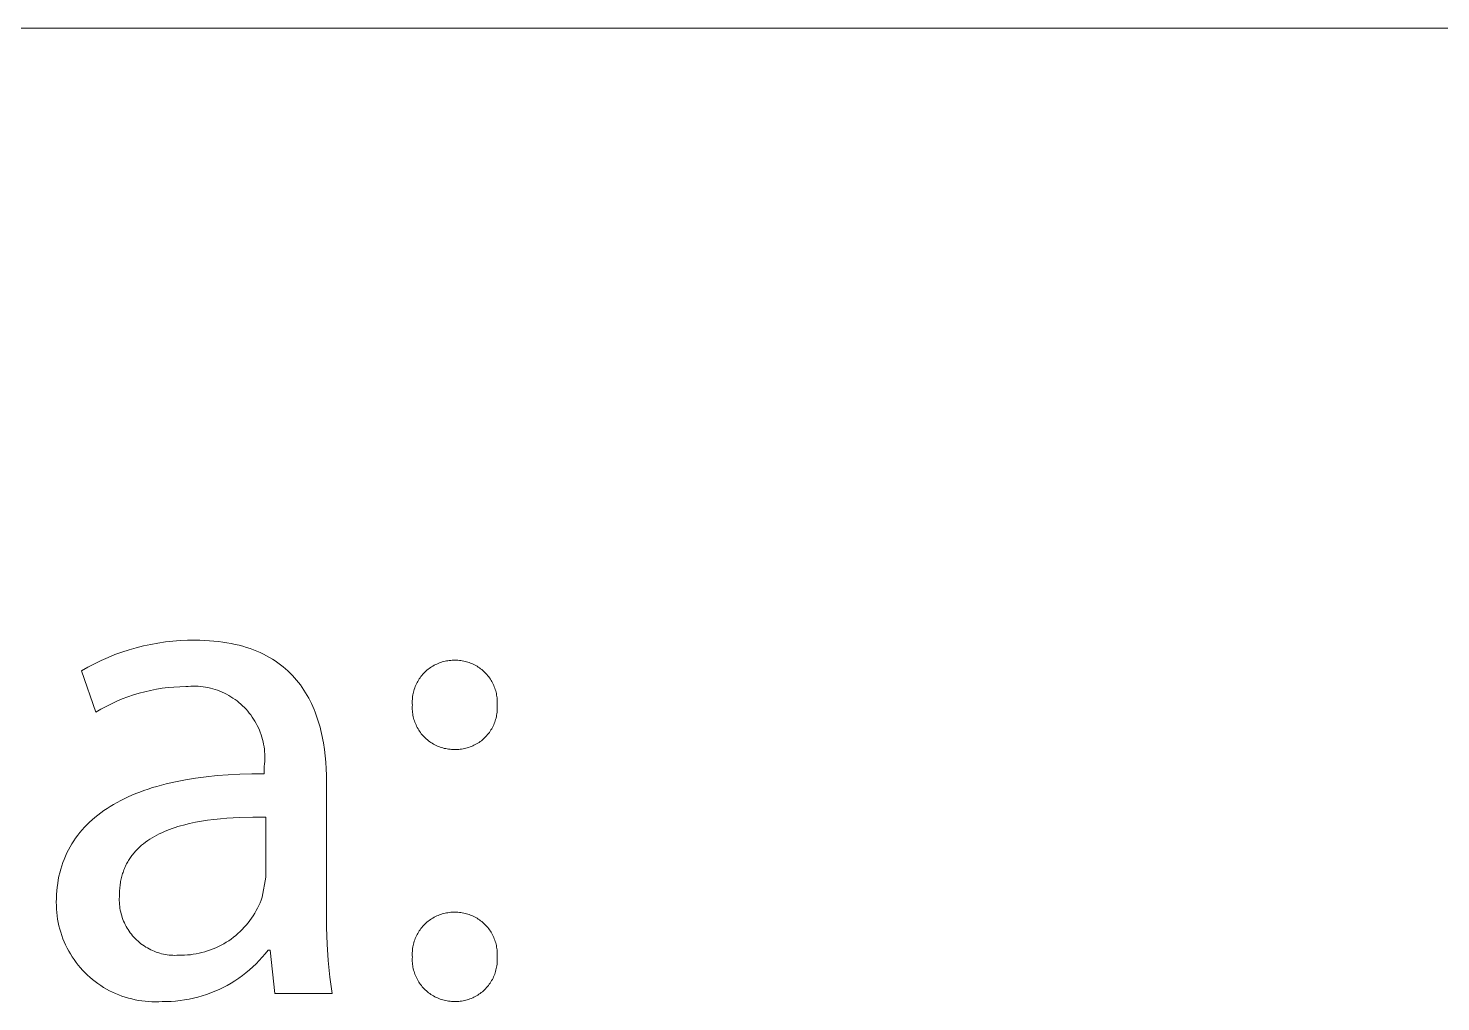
# Model space of a CAD drawing. Header units: millimetres. Extents: x 373 to 3451, y -552 to 1598.
# Drawn here: x 3254.8 to 3315.7, y -335.9 to -293.9 of the extents above; entities that cross this region are included whole.
import ezdxf

# ---------------------------------------------------------------- set-up
doc = ezdxf.new("R2010")
doc.units = ezdxf.units.MM
doc.header["$MEASUREMENT"] = 0
doc.layers.add('Domyślny', color=7, linetype='Continuous', true_color=0x000000)

msp = doc.modelspace()

# ---------------------------------------------------------------- linework, layer by layer
at = {"layer": 'Domyślny', "color": 18, "lineweight": 15, "true_color": 0x000000}
for p, q in [((3179.052, -293.87), (3447.838, -293.87)), ((3260.046, -320.458), (3260.362, -320.401)), ((3260.362, -320.401), (3260.68, -320.356)), ((3260.68, -320.356), (3261, -320.321)), ((3261, -320.321), (3261.32, -320.297)), ((3261.32, -320.297), (3261.641, -320.285)), ((3261.641, -320.285), (3261.962, -320.283)), ((3261.962, -320.283), (3262.173, -320.285)), ((3262.173, -320.285), (3262.38, -320.292)), ((3262.38, -320.292), (3262.581, -320.303)), ((3262.581, -320.303), (3262.777, -320.319)), ((3262.777, -320.319), (3262.969, -320.339)), ((3262.969, -320.339), (3263.156, -320.362)), ((3263.156, -320.362), (3263.338, -320.39)), ((3263.338, -320.39), (3263.515, -320.423)), ((3263.515, -320.423), (3263.688, -320.459)), ((3257.914, -321.154), (3258.207, -321.023)), ((3258.207, -321.023), (3258.505, -320.902)), ((3258.505, -320.902), (3258.807, -320.792)), ((3258.807, -320.792), (3259.112, -320.693)), ((3259.112, -320.693), (3259.421, -320.604)), ((3259.421, -320.604), (3259.732, -320.525)), ((3259.732, -320.525), (3260.046, -320.458)), ((3263.688, -320.459), (3263.856, -320.498)), ((3263.856, -320.498), (3264.02, -320.542)), ((3264.02, -320.542), (3264.179, -320.59)), ((3264.179, -320.59), (3264.333, -320.641)), ((3264.333, -320.641), (3264.484, -320.695)), ((3264.484, -320.695), (3264.63, -320.754)), ((3264.63, -320.754), (3264.772, -320.815)), ((3264.772, -320.815), (3264.909, -320.88)), ((3264.909, -320.88), (3265.043, -320.949)), ((3265.043, -320.949), (3265.172, -321.02)), ((3265.172, -321.02), (3265.297, -321.095)), ((3257.063, -321.605), (3257.341, -321.445)), ((3257.678, -323.389), (3257.063, -321.605)), ((3257.341, -321.445), (3257.625, -321.294)), ((3257.625, -321.294), (3257.914, -321.154)), ((3265.297, -321.095), (3265.419, -321.173)), ((3265.419, -321.173), (3265.536, -321.254)), ((3265.536, -321.254), (3265.65, -321.338)), ((3265.65, -321.338), (3265.76, -321.424)), ((3265.76, -321.424), (3265.865, -321.514)), ((3265.865, -321.514), (3265.968, -321.606)), ((3265.968, -321.606), (3266.066, -321.7)), ((3271.827, -321.705), (3271.871, -321.66)), ((3271.871, -321.66), (3271.917, -321.617)), ((3271.917, -321.617), (3271.964, -321.576)), ((3271.964, -321.576), (3272.012, -321.536)), ((3272.012, -321.536), (3272.062, -321.498)), ((3272.062, -321.498), (3272.113, -321.462)), ((3272.113, -321.462), (3272.165, -321.427)), ((3272.165, -321.427), (3272.218, -321.394)), ((3272.218, -321.394), (3272.273, -321.363)), ((3272.273, -321.363), (3272.329, -321.334)), ((3272.329, -321.334), (3272.385, -321.307)), ((3272.385, -321.307), (3272.443, -321.282)), ((3272.443, -321.282), (3272.501, -321.259)), ((3272.501, -321.259), (3272.56, -321.238)), ((3272.56, -321.238), (3272.62, -321.219)), ((3272.62, -321.219), (3272.68, -321.202)), ((3272.68, -321.202), (3272.741, -321.187)), ((3272.741, -321.187), (3272.802, -321.174)), ((3272.802, -321.174), (3272.864, -321.164)), ((3272.864, -321.164), (3272.926, -321.155)), ((3272.926, -321.155), (3272.988, -321.149)), ((3272.988, -321.149), (3273.051, -321.145)), ((3273.051, -321.145), (3273.114, -321.143)), ((3273.114, -321.143), (3273.176, -321.143)), ((3273.176, -321.143), (3273.238, -321.144)), ((3273.238, -321.144), (3273.3, -321.147)), ((3273.3, -321.147), (3273.362, -321.152)), ((3273.362, -321.152), (3273.424, -321.159)), ((3273.424, -321.159), (3273.485, -321.168)), ((3273.485, -321.168), (3273.546, -321.18)), ((3273.546, -321.18), (3273.607, -321.193)), ((3273.607, -321.193), (3273.667, -321.209)), ((3273.667, -321.209), (3273.726, -321.226)), ((3273.726, -321.226), (3273.785, -321.246)), ((3273.785, -321.246), (3273.843, -321.268)), ((3273.843, -321.268), (3273.901, -321.291)), ((3273.901, -321.291), (3273.957, -321.317)), ((3273.957, -321.317), (3274.013, -321.344)), ((3274.013, -321.344), (3274.067, -321.374)), ((3274.067, -321.374), (3274.121, -321.405)), ((3274.121, -321.405), (3274.174, -321.438)), ((3274.174, -321.438), (3274.225, -321.473)), ((3274.225, -321.473), (3274.275, -321.509)), ((3274.275, -321.509), (3274.324, -321.547)), ((3274.324, -321.547), (3274.371, -321.587)), ((3274.371, -321.587), (3274.418, -321.629)), ((3274.418, -321.629), (3274.462, -321.672)), ((3261.775, -322.266), (3261.669, -322.272)), ((3261.882, -322.263), (3261.775, -322.266)), ((3261.989, -322.265), (3261.882, -322.263)), ((3262.095, -322.27), (3261.989, -322.265)), ((3262.202, -322.278), (3262.095, -322.27)), ((3266.066, -321.7), (3266.161, -321.798)), ((3266.161, -321.798), (3266.253, -321.898)), ((3266.253, -321.898), (3266.341, -322)), ((3266.341, -322), (3266.425, -322.104)), ((3266.425, -322.104), (3266.506, -322.211)), ((3266.506, -322.211), (3266.584, -322.32)), ((3271.457, -322.282), (3271.481, -322.224)), ((3271.481, -322.224), (3271.507, -322.167)), ((3271.507, -322.167), (3271.536, -322.111)), ((3271.536, -322.111), (3271.566, -322.056)), ((3271.566, -322.056), (3271.598, -322.002)), ((3271.598, -322.002), (3271.632, -321.95)), ((3271.632, -321.95), (3271.667, -321.898)), ((3271.667, -321.898), (3271.705, -321.848)), ((3271.705, -321.848), (3271.744, -321.799)), ((3271.744, -321.799), (3271.785, -321.751)), ((3271.785, -321.751), (3271.827, -321.705)), ((3274.462, -321.672), (3274.505, -321.716)), ((3274.505, -321.716), (3274.547, -321.762)), ((3274.547, -321.762), (3274.587, -321.81)), ((3274.587, -321.81), (3274.625, -321.858)), ((3274.625, -321.858), (3274.662, -321.909)), ((3274.662, -321.909), (3274.697, -321.96)), ((3274.697, -321.96), (3274.73, -322.012)), ((3274.73, -322.012), (3274.762, -322.066)), ((3274.762, -322.066), (3274.791, -322.12)), ((3274.791, -322.12), (3274.819, -322.176)), ((3274.819, -322.176), (3274.844, -322.232)), ((3274.844, -322.232), (3274.868, -322.29)), ((3258.818, -322.815), (3258.583, -322.914)), ((3259.057, -322.724), (3258.818, -322.815)), ((3259.299, -322.641), (3259.057, -322.724)), ((3259.544, -322.567), (3259.299, -322.641)), ((3259.791, -322.501), (3259.544, -322.567)), ((3260.04, -322.444), (3259.791, -322.501)), ((3260.291, -322.395), (3260.04, -322.444)), ((3260.543, -322.355), (3260.291, -322.395)), ((3260.797, -322.324), (3260.543, -322.355)), ((3261.052, -322.301), (3260.797, -322.324)), ((3261.307, -322.287), (3261.052, -322.301)), ((3261.562, -322.282), (3261.307, -322.287)), ((3261.669, -322.272), (3261.562, -322.282)), ((3262.308, -322.291), (3262.202, -322.278)), ((3262.413, -322.307), (3262.308, -322.291)), ((3262.518, -322.327), (3262.413, -322.307)), ((3262.623, -322.35), (3262.518, -322.327)), ((3262.726, -322.377), (3262.623, -322.35)), ((3262.828, -322.408), (3262.726, -322.377)), ((3262.929, -322.442), (3262.828, -322.408)), ((3263.029, -322.479), (3262.929, -322.442)), ((3263.128, -322.52), (3263.029, -322.479)), ((3263.225, -322.565), (3263.128, -322.52)), ((3263.32, -322.613), (3263.225, -322.565)), ((3263.414, -322.664), (3263.32, -322.613)), ((3263.506, -322.718), (3263.414, -322.664)), ((3263.596, -322.775), (3263.506, -322.718)), ((3263.684, -322.836), (3263.596, -322.775)), ((3263.77, -322.9), (3263.684, -322.836)), ((3266.584, -322.32), (3266.658, -322.432)), ((3266.658, -322.432), (3266.73, -322.545)), ((3266.73, -322.545), (3266.798, -322.66)), ((3266.798, -322.66), (3266.862, -322.777)), ((3266.862, -322.777), (3266.924, -322.896)), ((3271.328, -322.892), (3271.332, -322.83)), ((3271.332, -322.83), (3271.337, -322.767)), ((3271.337, -322.767), (3271.345, -322.705)), ((3271.345, -322.705), (3271.354, -322.643)), ((3271.354, -322.643), (3271.366, -322.581)), ((3271.366, -322.581), (3271.38, -322.52)), ((3271.38, -322.52), (3271.396, -322.46)), ((3271.396, -322.46), (3271.414, -322.4)), ((3271.414, -322.4), (3271.435, -322.34)), ((3271.435, -322.34), (3271.457, -322.282)), ((3274.868, -322.29), (3274.89, -322.348)), ((3274.89, -322.348), (3274.91, -322.406)), ((3274.91, -322.406), (3274.928, -322.466)), ((3274.928, -322.466), (3274.943, -322.526)), ((3274.943, -322.526), (3274.957, -322.586)), ((3274.957, -322.586), (3274.968, -322.647)), ((3274.968, -322.647), (3274.978, -322.709)), ((3274.978, -322.709), (3274.985, -322.77)), ((3274.985, -322.77), (3274.991, -322.832)), ((3274.991, -322.832), (3274.994, -322.894)), ((3257.898, -323.258), (3257.678, -323.389)), ((3258.122, -323.136), (3257.898, -323.258)), ((3258.351, -323.021), (3258.122, -323.136)), ((3258.583, -322.914), (3258.351, -323.021)), ((3263.853, -322.966), (3263.77, -322.9)), ((3263.934, -323.036), (3263.853, -322.966)), ((3264.013, -323.108), (3263.934, -323.036)), ((3264.089, -323.183), (3264.013, -323.108)), ((3264.163, -323.26), (3264.089, -323.183)), ((3264.233, -323.34), (3264.163, -323.26)), ((3264.301, -323.422), (3264.233, -323.34)), ((3264.366, -323.507), (3264.301, -323.422)), ((3266.924, -322.896), (3266.983, -323.017)), ((3266.983, -323.017), (3267.039, -323.139)), ((3267.039, -323.139), (3267.092, -323.263)), ((3267.092, -323.263), (3267.142, -323.389)), ((3267.142, -323.389), (3267.189, -323.516)), ((3271.327, -322.955), (3271.328, -322.892)), ((3271.328, -323.018), (3271.327, -322.955)), ((3271.332, -323.08), (3271.328, -323.018)), ((3271.328, -323.206), (3271.329, -323.143)), ((3271.33, -323.269), (3271.328, -323.206)), ((3271.329, -323.143), (3271.332, -323.08)), ((3271.334, -323.332), (3271.33, -323.269)), ((3271.34, -323.394), (3271.334, -323.332)), ((3271.348, -323.457), (3271.34, -323.394)), ((3271.358, -323.519), (3271.348, -323.457)), ((3274.977, -323.454), (3274.967, -323.515)), ((3274.985, -323.392), (3274.977, -323.454)), ((3274.99, -323.33), (3274.985, -323.392)), ((3274.994, -323.018), (3274.99, -323.08)), ((3274.99, -323.08), (3274.994, -323.142)), ((3274.993, -323.267), (3274.99, -323.33)), ((3274.995, -323.205), (3274.993, -323.267)), ((3274.994, -322.894), (3274.995, -322.956)), ((3274.995, -322.956), (3274.994, -323.018)), ((3274.994, -323.142), (3274.995, -323.205)), ((3264.428, -323.594), (3264.366, -323.507)), ((3264.487, -323.683), (3264.428, -323.594)), ((3264.543, -323.774), (3264.487, -323.683)), ((3264.596, -323.867), (3264.543, -323.774)), ((3264.645, -323.962), (3264.596, -323.867)), ((3264.691, -324.058), (3264.645, -323.962)), ((3264.734, -324.156), (3264.691, -324.058)), ((3267.189, -323.516), (3267.234, -323.644)), ((3267.234, -323.644), (3267.276, -323.774)), ((3267.276, -323.774), (3267.315, -323.905)), ((3267.315, -323.905), (3267.351, -324.037)), ((3267.351, -324.037), (3267.385, -324.17)), ((3271.371, -323.581), (3271.358, -323.519)), ((3271.385, -323.642), (3271.371, -323.581)), ((3271.402, -323.703), (3271.385, -323.642)), ((3271.421, -323.763), (3271.402, -323.703)), ((3271.442, -323.822), (3271.421, -323.763)), ((3271.465, -323.881), (3271.442, -323.822)), ((3271.49, -323.938), (3271.465, -323.881)), ((3271.517, -323.995), (3271.49, -323.938)), ((3271.546, -324.051), (3271.517, -323.995)), ((3271.577, -324.106), (3271.546, -324.051)), ((3274.755, -324.099), (3274.723, -324.153)), ((3274.785, -324.044), (3274.755, -324.099)), ((3274.813, -323.989), (3274.785, -324.044)), ((3274.84, -323.932), (3274.813, -323.989)), ((3274.864, -323.875), (3274.84, -323.932)), ((3274.886, -323.816), (3274.864, -323.875)), ((3274.907, -323.757), (3274.886, -323.816)), ((3274.925, -323.698), (3274.907, -323.757)), ((3274.941, -323.637), (3274.925, -323.698)), ((3274.955, -323.577), (3274.941, -323.637)), ((3274.967, -323.515), (3274.955, -323.577)), ((3264.773, -324.255), (3264.734, -324.156)), ((3264.809, -324.356), (3264.773, -324.255)), ((3264.841, -324.457), (3264.809, -324.356)), ((3264.87, -324.56), (3264.841, -324.457)), ((3264.895, -324.664), (3264.87, -324.56)), ((3264.917, -324.769), (3264.895, -324.664)), ((3267.385, -324.17), (3267.417, -324.305)), ((3267.417, -324.305), (3267.446, -324.44)), ((3267.446, -324.44), (3267.473, -324.576)), ((3267.473, -324.576), (3267.497, -324.713)), ((3271.61, -324.16), (3271.577, -324.106)), ((3271.644, -324.212), (3271.61, -324.16)), ((3271.681, -324.264), (3271.644, -324.212)), ((3271.719, -324.314), (3271.681, -324.264)), ((3271.759, -324.362), (3271.719, -324.314)), ((3271.801, -324.409), (3271.759, -324.362)), ((3271.844, -324.455), (3271.801, -324.409)), ((3271.889, -324.499), (3271.844, -324.455)), ((3271.935, -324.542), (3271.889, -324.499)), ((3271.983, -324.583), (3271.935, -324.542)), ((3272.032, -324.622), (3271.983, -324.583)), ((3272.083, -324.66), (3272.032, -324.622)), ((3272.135, -324.695), (3272.083, -324.66)), ((3272.188, -324.729), (3272.135, -324.695)), ((3274.207, -324.688), (3274.155, -324.722)), ((3274.258, -324.652), (3274.207, -324.688)), ((3274.308, -324.615), (3274.258, -324.652)), ((3274.356, -324.575), (3274.308, -324.615)), ((3274.403, -324.534), (3274.356, -324.575)), ((3274.449, -324.492), (3274.403, -324.534)), ((3274.493, -324.447), (3274.449, -324.492)), ((3274.535, -324.402), (3274.493, -324.447)), ((3274.576, -324.355), (3274.535, -324.402)), ((3274.616, -324.306), (3274.576, -324.355)), ((3274.653, -324.256), (3274.616, -324.306)), ((3274.689, -324.205), (3274.653, -324.256)), ((3274.723, -324.153), (3274.689, -324.205)), ((3264.935, -324.874), (3264.917, -324.769)), ((3264.949, -324.98), (3264.935, -324.874)), ((3264.959, -325.086), (3264.949, -324.98)), ((3264.966, -325.193), (3264.959, -325.086)), ((3264.969, -325.299), (3264.966, -325.193)), ((3264.969, -325.406), (3264.969, -325.299)), ((3267.497, -324.713), (3267.54, -324.989)), ((3267.54, -324.989), (3267.573, -325.267)), ((3267.573, -325.267), (3267.599, -325.547)), ((3272.242, -324.761), (3272.188, -324.729)), ((3272.297, -324.791), (3272.242, -324.761)), ((3272.354, -324.82), (3272.297, -324.791)), ((3272.411, -324.846), (3272.354, -324.82)), ((3272.469, -324.87), (3272.411, -324.846)), ((3272.528, -324.892), (3272.469, -324.87)), ((3272.588, -324.912), (3272.528, -324.892)), ((3272.648, -324.93), (3272.588, -324.912)), ((3272.709, -324.946), (3272.648, -324.93)), ((3272.77, -324.96), (3272.709, -324.946)), ((3272.832, -324.971), (3272.77, -324.96)), ((3272.894, -324.981), (3272.832, -324.971)), ((3272.957, -324.988), (3272.894, -324.981)), ((3273.02, -324.993), (3272.957, -324.988)), ((3273.083, -324.996), (3273.02, -324.993)), ((3273.146, -324.997), (3273.083, -324.996)), ((3273.208, -324.997), (3273.146, -324.997)), ((3273.27, -324.996), (3273.208, -324.997)), ((3273.333, -324.993), (3273.27, -324.996)), ((3273.395, -324.987), (3273.333, -324.993)), ((3273.457, -324.979), (3273.395, -324.987)), ((3273.518, -324.969), (3273.457, -324.979)), ((3273.58, -324.957), (3273.518, -324.969)), ((3273.64, -324.943), (3273.58, -324.957)), ((3273.701, -324.926), (3273.64, -324.943)), ((3273.76, -324.908), (3273.701, -324.926)), ((3273.819, -324.887), (3273.76, -324.908)), ((3273.877, -324.865), (3273.819, -324.887)), ((3273.935, -324.84), (3273.877, -324.865)), ((3273.991, -324.814), (3273.935, -324.84)), ((3274.047, -324.785), (3273.991, -324.814)), ((3274.101, -324.755), (3274.047, -324.785)), ((3274.155, -324.722), (3274.101, -324.755)), ((3264.944, -325.725), (3264.956, -325.619)), ((3264.944, -326.043), (3264.944, -325.725)), ((3264.956, -325.619), (3264.964, -325.513)), ((3264.964, -325.513), (3264.969, -325.406)), ((3267.599, -325.547), (3267.616, -325.828)), ((3267.616, -325.828), (3267.626, -326.11)), ((3260.317, -326.586), (3260.511, -326.532)), ((3260.511, -326.532), (3260.709, -326.481)), ((3260.709, -326.481), (3261.118, -326.386)), ((3261.118, -326.386), (3261.542, -326.303)), ((3261.542, -326.303), (3261.982, -326.231)), ((3261.982, -326.231), (3262.437, -326.171)), ((3262.437, -326.171), (3262.908, -326.122)), ((3262.908, -326.122), (3263.395, -326.085)), ((3263.395, -326.085), (3263.896, -326.059)), ((3263.896, -326.059), (3264.413, -326.045)), ((3264.413, -326.045), (3264.944, -326.043)), ((3267.626, -326.11), (3267.63, -326.392)), ((3267.63, -326.392), (3267.63, -331.957)), ((3258.752, -327.198), (3258.909, -327.119)), ((3258.909, -327.119), (3259.071, -327.043)), ((3259.071, -327.043), (3259.237, -326.97)), ((3259.237, -326.97), (3259.406, -326.899)), ((3259.406, -326.899), (3259.58, -326.831)), ((3259.58, -326.831), (3259.758, -326.766)), ((3259.758, -326.766), (3259.94, -326.703)), ((3259.94, -326.703), (3260.127, -326.643)), ((3260.127, -326.643), (3260.317, -326.586)), ((3257.767, -327.825), (3257.895, -327.728)), ((3257.895, -327.728), (3258.027, -327.633)), ((3258.027, -327.633), (3258.164, -327.541)), ((3258.164, -327.541), (3258.305, -327.451)), ((3258.305, -327.451), (3258.449, -327.364)), ((3258.449, -327.364), (3258.599, -327.28)), ((3258.599, -327.28), (3258.752, -327.198)), ((3257.09, -328.465), (3257.192, -328.352)), ((3257.192, -328.352), (3257.298, -328.242)), ((3257.298, -328.242), (3257.409, -328.134)), ((3257.409, -328.134), (3257.524, -328.028)), ((3257.524, -328.028), (3257.643, -327.925)), ((3257.643, -327.925), (3257.767, -327.825)), ((3261.216, -328.326), (3261.096, -328.364)), ((3261.338, -328.29), (3261.216, -328.326)), ((3261.462, -328.255), (3261.338, -328.29)), ((3261.715, -328.193), (3261.462, -328.255)), ((3261.973, -328.137), (3261.715, -328.193)), ((3262.236, -328.089), (3261.973, -328.137)), ((3262.504, -328.047), (3262.236, -328.089)), ((3262.776, -328.011), (3262.504, -328.047)), ((3263.051, -327.982), (3262.776, -328.011)), ((3263.328, -327.958), (3263.051, -327.982)), ((3263.607, -327.94), (3263.328, -327.958)), ((3263.888, -327.927), (3263.607, -327.94)), ((3264.449, -327.914), (3263.888, -327.927)), ((3265.006, -327.919), (3264.449, -327.914)), ((3265.006, -330.512), (3265.006, -327.919)), ((3256.645, -329.07), (3256.725, -328.944)), ((3256.725, -328.944), (3256.81, -328.82)), ((3256.81, -328.82), (3256.899, -328.699)), ((3256.899, -328.699), (3256.992, -328.581)), ((3256.992, -328.581), (3257.09, -328.465)), ((3259.919, -328.928), (3259.827, -328.993)), ((3260.013, -328.865), (3259.919, -328.928)), ((3260.111, -328.805), (3260.013, -328.865)), ((3260.211, -328.747), (3260.111, -328.805)), ((3260.313, -328.691), (3260.211, -328.747)), ((3260.418, -328.638), (3260.313, -328.691)), ((3260.526, -328.587), (3260.418, -328.638)), ((3260.636, -328.538), (3260.526, -328.587)), ((3260.748, -328.491), (3260.636, -328.538)), ((3260.862, -328.447), (3260.748, -328.491)), ((3260.978, -328.404), (3260.862, -328.447)), ((3261.096, -328.364), (3260.978, -328.404)), ((3256.369, -329.598), (3256.432, -329.462)), ((3256.432, -329.462), (3256.498, -329.329)), ((3256.498, -329.329), (3256.569, -329.198)), ((3256.569, -329.198), (3256.645, -329.07)), ((3259.239, -329.566), (3259.207, -329.609)), ((3259.273, -329.523), (3259.239, -329.566)), ((3259.307, -329.48), (3259.273, -329.523)), ((3259.342, -329.439), (3259.307, -329.48)), ((3259.378, -329.398), (3259.342, -329.439)), ((3259.415, -329.358), (3259.378, -329.398)), ((3259.452, -329.319), (3259.415, -329.358)), ((3259.491, -329.28), (3259.452, -329.319)), ((3259.53, -329.242), (3259.491, -329.28)), ((3259.57, -329.204), (3259.53, -329.242)), ((3259.611, -329.167), (3259.57, -329.204)), ((3259.653, -329.131), (3259.611, -329.167)), ((3259.695, -329.096), (3259.653, -329.131)), ((3259.739, -329.061), (3259.695, -329.096)), ((3259.827, -328.993), (3259.739, -329.061)), ((3256.126, -330.315), (3256.166, -330.167)), ((3256.166, -330.167), (3256.21, -330.021)), ((3256.21, -330.021), (3256.258, -329.878)), ((3256.258, -329.878), (3256.312, -329.737)), ((3256.312, -329.737), (3256.369, -329.598)), ((3258.891, -330.189), (3258.871, -330.243)), ((3258.912, -330.137), (3258.891, -330.189)), ((3258.934, -330.085), (3258.912, -330.137)), ((3258.957, -330.034), (3258.934, -330.085)), ((3258.981, -329.984), (3258.957, -330.034)), ((3259.006, -329.935), (3258.981, -329.984)), ((3259.032, -329.886), (3259.006, -329.935)), ((3259.059, -329.838), (3259.032, -329.886)), ((3259.086, -329.791), (3259.059, -329.838)), ((3259.115, -329.744), (3259.086, -329.791)), ((3259.145, -329.699), (3259.115, -329.744)), ((3259.175, -329.654), (3259.145, -329.699)), ((3259.207, -329.609), (3259.175, -329.654)), ((3256.014, -330.932), (3256.035, -330.774)), ((3256.035, -330.774), (3256.061, -330.619)), ((3256.061, -330.619), (3256.091, -330.466)), ((3256.091, -330.466), (3256.126, -330.315)), ((3258.741, -330.757), (3258.732, -330.818)), ((3258.751, -330.697), (3258.741, -330.757)), ((3258.763, -330.637), (3258.751, -330.697)), ((3258.775, -330.578), (3258.763, -330.637)), ((3258.788, -330.52), (3258.775, -330.578)), ((3258.803, -330.463), (3258.788, -330.52)), ((3258.818, -330.407), (3258.803, -330.463)), ((3258.835, -330.351), (3258.818, -330.407)), ((3258.853, -330.297), (3258.835, -330.351)), ((3258.871, -330.243), (3258.853, -330.297)), ((3264.852, -331.372), (3265.006, -330.512)), ((3255.979, -331.42), (3255.986, -331.255)), ((3255.986, -331.255), (3255.998, -331.092)), ((3255.998, -331.092), (3256.014, -330.932)), ((3258.697, -331.353), (3258.694, -331.435)), ((3258.703, -331.27), (3258.697, -331.353)), ((3258.704, -331.203), (3258.703, -331.27)), ((3258.705, -331.137), (3258.704, -331.203)), ((3258.708, -331.071), (3258.705, -331.137)), ((3258.713, -331.007), (3258.708, -331.071)), ((3258.718, -330.943), (3258.713, -331.007)), ((3258.725, -330.88), (3258.718, -330.943)), ((3258.732, -330.818), (3258.725, -330.88)), ((3264.809, -331.491), (3264.852, -331.372)), ((3255.977, -331.588), (3255.979, -331.42)), ((3255.978, -331.734), (3255.977, -331.588)), ((3255.984, -331.88), (3255.978, -331.734)), ((3255.995, -332.026), (3255.984, -331.88)), ((3258.694, -331.435), (3258.694, -331.518)), ((3258.694, -331.518), (3258.697, -331.601)), ((3258.697, -331.601), (3258.703, -331.683)), ((3258.703, -331.683), (3258.711, -331.766)), ((3258.711, -331.766), (3258.723, -331.848)), ((3258.723, -331.848), (3258.737, -331.929)), ((3258.737, -331.929), (3258.754, -332.01)), ((3258.754, -332.01), (3258.773, -332.091)), ((3264.533, -332.061), (3264.596, -331.951)), ((3264.596, -331.951), (3264.655, -331.839)), ((3264.655, -331.839), (3264.71, -331.725)), ((3264.71, -331.725), (3264.762, -331.609)), ((3264.762, -331.609), (3264.809, -331.491)), ((3267.63, -331.957), (3267.63, -332.675)), ((3272.988, -332.023), (3273.051, -332.019)), ((3273.051, -332.019), (3273.114, -332.017)), ((3273.114, -332.017), (3273.176, -332.017)), ((3273.176, -332.017), (3273.238, -332.018)), ((3273.238, -332.018), (3273.3, -332.021)), ((3256.012, -332.172), (3255.995, -332.026)), ((3256.033, -332.317), (3256.012, -332.172)), ((3256.059, -332.461), (3256.033, -332.317)), ((3256.09, -332.604), (3256.059, -332.461)), ((3256.126, -332.746), (3256.09, -332.604)), ((3258.773, -332.091), (3258.796, -332.17)), ((3258.796, -332.17), (3258.821, -332.249)), ((3258.821, -332.249), (3258.849, -332.327)), ((3258.849, -332.327), (3258.88, -332.404)), ((3258.88, -332.404), (3258.913, -332.48)), ((3258.913, -332.48), (3258.949, -332.555)), ((3258.949, -332.555), (3258.987, -332.628)), ((3258.987, -332.628), (3259.028, -332.7)), ((3264.081, -332.67), (3264.165, -332.575)), ((3264.165, -332.575), (3264.245, -332.477)), ((3264.245, -332.477), (3264.322, -332.377)), ((3264.322, -332.377), (3264.396, -332.274)), ((3264.396, -332.274), (3264.466, -332.168)), ((3264.466, -332.168), (3264.533, -332.061)), ((3271.744, -332.673), (3271.785, -332.625)), ((3271.785, -332.625), (3271.827, -332.579)), ((3271.827, -332.579), (3271.871, -332.534)), ((3271.871, -332.534), (3271.917, -332.491)), ((3271.917, -332.491), (3271.964, -332.45)), ((3271.964, -332.45), (3272.012, -332.41)), ((3272.012, -332.41), (3272.062, -332.372)), ((3272.062, -332.372), (3272.113, -332.336)), ((3272.113, -332.336), (3272.165, -332.301)), ((3272.165, -332.301), (3272.218, -332.268)), ((3272.218, -332.268), (3272.273, -332.237)), ((3272.273, -332.237), (3272.329, -332.208)), ((3272.329, -332.208), (3272.385, -332.181)), ((3272.385, -332.181), (3272.443, -332.156)), ((3272.443, -332.156), (3272.501, -332.133)), ((3272.501, -332.133), (3272.56, -332.112)), ((3272.56, -332.112), (3272.62, -332.093)), ((3272.62, -332.093), (3272.68, -332.076)), ((3272.68, -332.076), (3272.741, -332.061)), ((3272.741, -332.061), (3272.802, -332.048)), ((3272.802, -332.048), (3272.864, -332.038)), ((3272.864, -332.038), (3272.926, -332.029)), ((3272.926, -332.029), (3272.988, -332.023)), ((3273.3, -332.021), (3273.362, -332.026)), ((3273.362, -332.026), (3273.424, -332.033)), ((3273.424, -332.033), (3273.485, -332.042)), ((3273.485, -332.042), (3273.546, -332.054)), ((3273.546, -332.054), (3273.607, -332.067)), ((3273.607, -332.067), (3273.667, -332.083)), ((3273.667, -332.083), (3273.726, -332.1)), ((3273.726, -332.1), (3273.785, -332.12)), ((3273.785, -332.12), (3273.843, -332.142)), ((3273.843, -332.142), (3273.901, -332.165)), ((3273.901, -332.165), (3273.957, -332.191)), ((3273.957, -332.191), (3274.013, -332.218)), ((3274.013, -332.218), (3274.067, -332.248)), ((3274.067, -332.248), (3274.121, -332.279)), ((3274.121, -332.279), (3274.174, -332.312)), ((3274.174, -332.312), (3274.225, -332.347)), ((3274.225, -332.347), (3274.275, -332.383)), ((3274.275, -332.383), (3274.324, -332.421)), ((3274.324, -332.421), (3274.371, -332.461)), ((3274.371, -332.461), (3274.418, -332.503)), ((3274.418, -332.503), (3274.462, -332.546)), ((3274.462, -332.546), (3274.505, -332.59)), ((3274.505, -332.59), (3274.547, -332.636)), ((3256.167, -332.886), (3256.126, -332.746)), ((3256.213, -333.026), (3256.167, -332.886)), ((3256.264, -333.163), (3256.213, -333.026)), ((3256.319, -333.299), (3256.264, -333.163)), ((3259.028, -332.7), (3259.072, -332.77)), ((3259.072, -332.77), (3259.117, -332.839)), ((3259.117, -332.839), (3259.165, -332.907)), ((3259.165, -332.907), (3259.216, -332.972)), ((3259.216, -332.972), (3259.268, -333.036)), ((3259.268, -333.036), (3259.323, -333.098)), ((3259.323, -333.098), (3259.38, -333.158)), ((3259.38, -333.158), (3259.439, -333.217)), ((3259.439, -333.217), (3259.5, -333.273)), ((3263.41, -333.246), (3263.514, -333.174)), ((3263.514, -333.174), (3263.615, -333.098)), ((3263.615, -333.098), (3263.714, -333.019)), ((3263.714, -333.019), (3263.81, -332.936)), ((3263.81, -332.936), (3263.903, -332.851)), ((3263.903, -332.851), (3263.994, -332.762)), ((3263.994, -332.762), (3264.081, -332.67)), ((3267.63, -332.675), (3267.655, -333.392)), ((3271.414, -333.274), (3271.435, -333.214)), ((3271.435, -333.214), (3271.457, -333.156)), ((3271.457, -333.156), (3271.481, -333.098)), ((3271.481, -333.098), (3271.507, -333.041)), ((3271.507, -333.041), (3271.536, -332.985)), ((3271.536, -332.985), (3271.566, -332.93)), ((3271.566, -332.93), (3271.598, -332.876)), ((3271.598, -332.876), (3271.632, -332.824)), ((3271.632, -332.824), (3271.667, -332.772)), ((3271.667, -332.772), (3271.705, -332.722)), ((3271.705, -332.722), (3271.744, -332.673)), ((3274.547, -332.636), (3274.587, -332.684)), ((3274.587, -332.684), (3274.625, -332.732)), ((3274.625, -332.732), (3274.662, -332.783)), ((3274.662, -332.783), (3274.697, -332.834)), ((3274.697, -332.834), (3274.73, -332.886)), ((3274.73, -332.886), (3274.762, -332.94)), ((3274.762, -332.94), (3274.791, -332.994)), ((3274.791, -332.994), (3274.819, -333.05)), ((3274.819, -333.05), (3274.844, -333.106)), ((3274.844, -333.106), (3274.868, -333.164)), ((3274.868, -333.164), (3274.89, -333.222)), ((3274.89, -333.222), (3274.91, -333.281)), ((3256.379, -333.432), (3256.319, -333.299)), ((3256.443, -333.564), (3256.379, -333.432)), ((3256.512, -333.693), (3256.443, -333.564)), ((3256.585, -333.82), (3256.512, -333.693)), ((3256.663, -333.944), (3256.585, -333.82)), ((3259.5, -333.273), (3259.563, -333.327)), ((3259.563, -333.327), (3259.628, -333.378)), ((3259.628, -333.378), (3259.694, -333.428)), ((3259.694, -333.428), (3259.762, -333.475)), ((3259.762, -333.475), (3259.832, -333.52)), ((3259.832, -333.52), (3259.903, -333.562)), ((3259.903, -333.562), (3259.975, -333.602)), ((3259.975, -333.602), (3260.049, -333.639)), ((3260.049, -333.639), (3260.124, -333.674)), ((3260.124, -333.674), (3260.201, -333.706)), ((3260.201, -333.706), (3260.278, -333.735)), ((3260.278, -333.735), (3260.356, -333.762)), ((3260.356, -333.762), (3260.436, -333.786)), ((3260.436, -333.786), (3260.516, -333.808)), ((3260.516, -333.808), (3260.596, -333.826)), ((3260.596, -333.826), (3260.678, -333.842)), ((3260.678, -333.842), (3260.759, -333.855)), ((3261.761, -333.851), (3261.886, -333.834)), ((3261.886, -333.834), (3262.011, -333.814)), ((3262.011, -333.814), (3262.135, -333.789)), ((3262.135, -333.789), (3262.259, -333.76)), ((3262.259, -333.76), (3262.381, -333.727)), ((3262.381, -333.727), (3262.502, -333.689)), ((3262.502, -333.689), (3262.622, -333.647)), ((3262.622, -333.647), (3262.74, -333.602)), ((3262.74, -333.602), (3262.856, -333.552)), ((3262.856, -333.552), (3262.971, -333.499)), ((3262.971, -333.499), (3263.084, -333.441)), ((3263.084, -333.441), (3263.195, -333.38)), ((3263.195, -333.38), (3263.303, -333.315)), ((3263.303, -333.315), (3263.41, -333.246)), ((3264.987, -333.811), (3264.861, -333.96)), ((3265.108, -333.658), (3264.987, -333.811)), ((3265.201, -333.658), (3265.108, -333.658)), ((3265.406, -335.533), (3265.201, -333.658)), ((3267.655, -333.392), (3267.704, -334.108)), ((3271.327, -333.829), (3271.328, -333.766)), ((3271.328, -333.892), (3271.327, -333.829)), ((3271.328, -333.766), (3271.332, -333.704)), ((3271.332, -333.704), (3271.337, -333.641)), ((3271.337, -333.641), (3271.345, -333.579)), ((3271.345, -333.579), (3271.354, -333.517)), ((3271.354, -333.517), (3271.366, -333.455)), ((3271.366, -333.455), (3271.38, -333.394)), ((3271.38, -333.394), (3271.396, -333.334)), ((3271.396, -333.334), (3271.414, -333.274)), ((3274.91, -333.281), (3274.928, -333.34)), ((3274.928, -333.34), (3274.943, -333.4)), ((3274.943, -333.4), (3274.957, -333.46)), ((3274.957, -333.46), (3274.968, -333.521)), ((3274.968, -333.521), (3274.978, -333.583)), ((3274.978, -333.583), (3274.985, -333.644)), ((3274.985, -333.644), (3274.991, -333.706)), ((3274.991, -333.706), (3274.994, -333.768)), ((3274.994, -333.768), (3274.995, -333.83)), ((3274.995, -333.83), (3274.994, -333.892)), ((3256.745, -334.065), (3256.663, -333.944)), ((3256.831, -334.184), (3256.745, -334.065)), ((3256.921, -334.299), (3256.831, -334.184)), ((3257.015, -334.412), (3256.921, -334.299)), ((3257.112, -334.521), (3257.015, -334.412)), ((3260.759, -333.855), (3260.842, -333.865)), ((3260.842, -333.865), (3260.924, -333.872)), ((3260.924, -333.872), (3261.007, -333.877)), ((3261.007, -333.877), (3261.089, -333.879)), ((3261.089, -333.879), (3261.172, -333.877)), ((3261.172, -333.877), (3261.255, -333.873)), ((3261.255, -333.873), (3261.382, -333.874)), ((3261.382, -333.874), (3261.508, -333.871)), ((3261.508, -333.871), (3261.635, -333.863)), ((3261.635, -333.863), (3261.761, -333.851)), ((3264.453, -334.379), (3264.307, -334.509)), ((3264.594, -334.244), (3264.453, -334.379)), ((3264.73, -334.104), (3264.594, -334.244)), ((3264.861, -333.96), (3264.73, -334.104)), ((3267.704, -334.108), (3267.778, -334.822)), ((3271.332, -333.954), (3271.328, -333.892)), ((3271.329, -334.017), (3271.332, -333.954)), ((3271.329, -334.08), (3271.329, -334.017)), ((3271.33, -334.143), (3271.329, -334.08)), ((3271.334, -334.206), (3271.33, -334.143)), ((3271.34, -334.268), (3271.334, -334.206)), ((3271.349, -334.33), (3271.34, -334.268)), ((3271.359, -334.392), (3271.349, -334.33)), ((3271.372, -334.454), (3271.359, -334.392)), ((3271.387, -334.515), (3271.372, -334.454)), ((3274.954, -334.45), (3274.94, -334.511)), ((3274.966, -334.389), (3274.954, -334.45)), ((3274.976, -334.327), (3274.966, -334.389)), ((3274.984, -334.265), (3274.976, -334.327)), ((3274.989, -334.203), (3274.984, -334.265)), ((3274.993, -334.141), (3274.989, -334.203)), ((3274.994, -333.892), (3274.99, -333.954)), ((3274.99, -333.954), (3274.993, -334.016)), ((3274.993, -334.016), (3274.994, -334.079)), ((3274.994, -334.079), (3274.993, -334.141)), ((3257.214, -334.627), (3257.112, -334.521)), ((3257.319, -334.729), (3257.214, -334.627)), ((3257.427, -334.827), (3257.319, -334.729)), ((3257.539, -334.922), (3257.427, -334.827)), ((3257.654, -335.012), (3257.539, -334.922)), ((3257.772, -335.099), (3257.654, -335.012)), ((3263.682, -334.976), (3263.516, -335.078)), ((3263.844, -334.867), (3263.682, -334.976)), ((3264.003, -334.753), (3263.844, -334.867)), ((3264.157, -334.633), (3264.003, -334.753)), ((3264.307, -334.509), (3264.157, -334.633)), ((3267.778, -334.822), (3267.876, -335.533)), ((3271.404, -334.576), (3271.387, -334.515)), ((3271.423, -334.636), (3271.404, -334.576)), ((3271.444, -334.695), (3271.423, -334.636)), ((3271.467, -334.754), (3271.444, -334.695)), ((3271.492, -334.811), (3271.467, -334.754)), ((3271.519, -334.868), (3271.492, -334.811)), ((3271.548, -334.924), (3271.519, -334.868)), ((3271.579, -334.979), (3271.548, -334.924)), ((3271.612, -335.032), (3271.579, -334.979)), ((3271.646, -335.085), (3271.612, -335.032)), ((3274.721, -335.025), (3274.687, -335.077)), ((3274.753, -334.972), (3274.721, -335.025)), ((3274.783, -334.917), (3274.753, -334.972)), ((3274.811, -334.862), (3274.783, -334.917)), ((3274.838, -334.805), (3274.811, -334.862)), ((3274.862, -334.748), (3274.838, -334.805)), ((3274.885, -334.69), (3274.862, -334.748)), ((3274.905, -334.631), (3274.885, -334.69)), ((3274.923, -334.571), (3274.905, -334.631)), ((3274.94, -334.511), (3274.923, -334.571)), ((3257.893, -335.182), (3257.772, -335.099)), ((3258.017, -335.26), (3257.893, -335.182)), ((3258.143, -335.334), (3258.017, -335.26)), ((3258.272, -335.404), (3258.143, -335.334)), ((3258.403, -335.469), (3258.272, -335.404)), ((3258.536, -335.53), (3258.403, -335.469)), ((3258.671, -335.586), (3258.536, -335.53)), ((3258.808, -335.637), (3258.671, -335.586)), ((3258.947, -335.684), (3258.808, -335.637)), ((3262.27, -335.629), (3262.082, -335.683)), ((3262.456, -335.57), (3262.27, -335.629)), ((3262.639, -335.503), (3262.456, -335.57)), ((3262.82, -335.43), (3262.639, -335.503)), ((3262.999, -335.352), (3262.82, -335.43)), ((3263.174, -335.266), (3262.999, -335.352)), ((3263.347, -335.175), (3263.174, -335.266)), ((3263.516, -335.078), (3263.347, -335.175)), ((3267.876, -335.533), (3265.406, -335.533)), ((3271.683, -335.136), (3271.646, -335.085)), ((3271.721, -335.186), (3271.683, -335.136)), ((3271.761, -335.234), (3271.721, -335.186)), ((3271.803, -335.282), (3271.761, -335.234)), ((3271.846, -335.327), (3271.803, -335.282)), ((3271.891, -335.371), (3271.846, -335.327)), ((3271.937, -335.414), (3271.891, -335.371)), ((3271.985, -335.455), (3271.937, -335.414)), ((3272.034, -335.494), (3271.985, -335.455)), ((3272.084, -335.532), (3272.034, -335.494)), ((3272.136, -335.567), (3272.084, -335.532)), ((3272.189, -335.601), (3272.136, -335.567)), ((3272.243, -335.633), (3272.189, -335.601)), ((3272.299, -335.664), (3272.243, -335.633)), ((3272.355, -335.692), (3272.299, -335.664)), ((3274.046, -335.657), (3273.99, -335.686)), ((3274.1, -335.627), (3274.046, -335.657)), ((3274.153, -335.595), (3274.1, -335.627)), ((3274.205, -335.56), (3274.153, -335.595)), ((3274.256, -335.524), (3274.205, -335.56)), ((3274.306, -335.487), (3274.256, -335.524)), ((3274.355, -335.447), (3274.306, -335.487)), ((3274.402, -335.406), (3274.355, -335.447)), ((3274.447, -335.364), (3274.402, -335.406)), ((3274.491, -335.32), (3274.447, -335.364)), ((3274.533, -335.274), (3274.491, -335.32)), ((3274.574, -335.227), (3274.533, -335.274)), ((3274.614, -335.178), (3274.574, -335.227)), ((3274.651, -335.129), (3274.614, -335.178)), ((3274.687, -335.077), (3274.651, -335.129)), ((3259.088, -335.726), (3258.947, -335.684)), ((3259.229, -335.763), (3259.088, -335.726)), ((3259.372, -335.795), (3259.229, -335.763)), ((3259.516, -335.822), (3259.372, -335.795)), ((3259.661, -335.844), (3259.516, -335.822)), ((3259.806, -335.861), (3259.661, -335.844)), ((3259.952, -335.873), (3259.806, -335.861)), ((3260.098, -335.88), (3259.952, -335.873)), ((3260.245, -335.883), (3260.098, -335.88)), ((3260.391, -335.88), (3260.245, -335.883)), ((3260.537, -335.872), (3260.391, -335.88)), ((3260.733, -335.872), (3260.537, -335.872)), ((3260.928, -335.865), (3260.733, -335.872)), ((3261.122, -335.851), (3260.928, -335.865)), ((3261.316, -335.831), (3261.122, -335.851)), ((3261.51, -335.804), (3261.316, -335.831)), ((3261.702, -335.77), (3261.51, -335.804)), ((3261.893, -335.73), (3261.702, -335.77)), ((3262.082, -335.683), (3261.893, -335.73)), ((3272.412, -335.718), (3272.355, -335.692)), ((3272.47, -335.742), (3272.412, -335.718)), ((3272.529, -335.765), (3272.47, -335.742)), ((3272.588, -335.785), (3272.529, -335.765)), ((3272.649, -335.803), (3272.588, -335.785)), ((3272.709, -335.819), (3272.649, -335.803)), ((3272.771, -335.833), (3272.709, -335.819)), ((3272.833, -335.844), (3272.771, -335.833)), ((3272.895, -335.854), (3272.833, -335.844)), ((3272.957, -335.861), (3272.895, -335.854)), ((3273.02, -335.867), (3272.957, -335.861)), ((3273.083, -335.87), (3273.02, -335.867)), ((3273.146, -335.871), (3273.083, -335.87)), ((3273.208, -335.871), (3273.146, -335.871)), ((3273.27, -335.87), (3273.208, -335.871)), ((3273.333, -335.866), (3273.27, -335.87)), ((3273.395, -335.86), (3273.333, -335.866)), ((3273.456, -335.852), (3273.395, -335.86)), ((3273.518, -335.842), (3273.456, -335.852)), ((3273.579, -335.83), (3273.518, -335.842)), ((3273.64, -335.815), (3273.579, -335.83)), ((3273.7, -335.799), (3273.64, -335.815)), ((3273.759, -335.78), (3273.7, -335.799)), ((3273.818, -335.76), (3273.759, -335.78)), ((3273.876, -335.737), (3273.818, -335.76)), ((3273.934, -335.712), (3273.876, -335.737)), ((3273.99, -335.686), (3273.934, -335.712))]:
    msp.add_line(p, q, dxfattribs=at)

doc.saveas('drawing.dxf')
